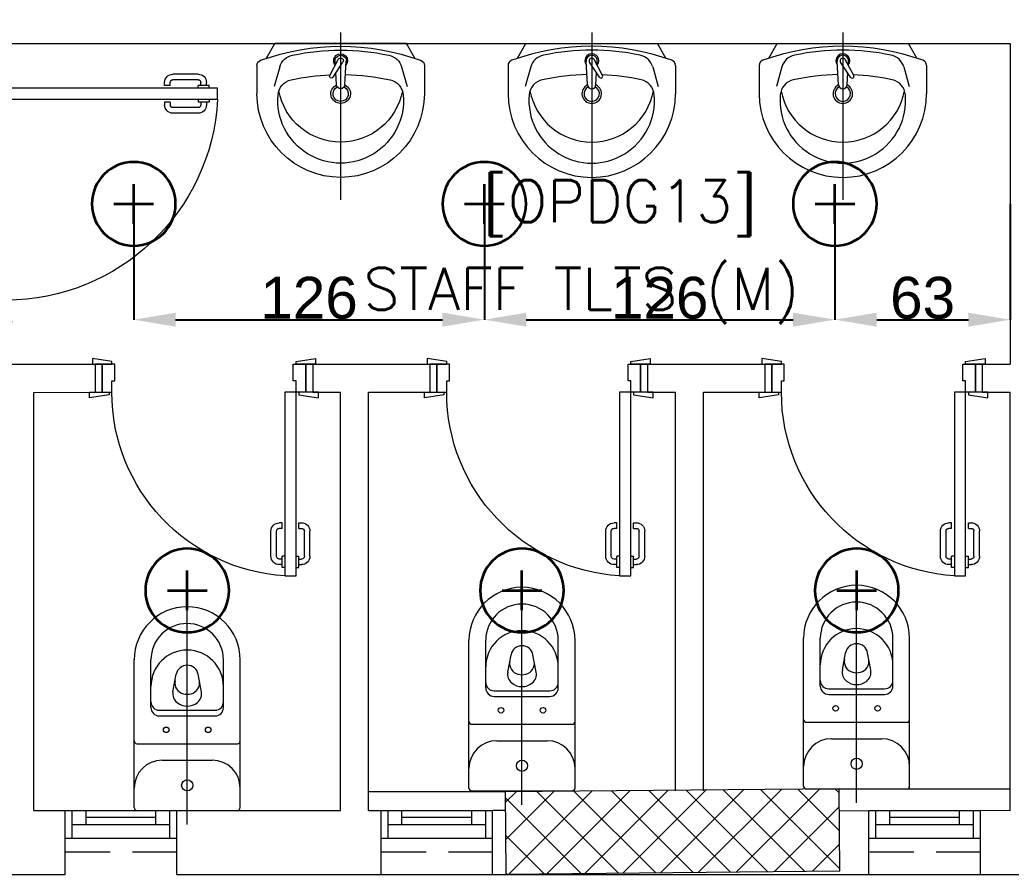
# Model space of a CAD drawing. Header units: inches. Extents: x -12418 to 57169, y -29325 to 19878.
# Drawn here: x 10548 to 14101, y -13100 to -10032 of the extents above; entities that cross this region are included whole.
import ezdxf
from ezdxf.enums import TextEntityAlignment as Align

# ---------------------------------------------------------------- set-up
doc = ezdxf.new("R2010")
doc.units = ezdxf.units.IN
doc.header["$LTSCALE"] = 25
doc.header["$MEASUREMENT"] = 0
doc.header["$PDMODE"] = 3
doc.linetypes.add('00-Ground Floor$0$HIDDEN', pattern=[9.525, 6.35, -3.175])
doc.layers.get('0').update_dxf_attribs({"color": 8})
doc.layers.get('Defpoints').update_dxf_attribs({"color": 8})
for name, color, linetype, lineweight in [('00-Ground Floor$0$72_EGR_BASE_TEXT', 252, 'Continuous', 5), ('00-Ground Floor$0$Aluminum', 251, 'Continuous', 5), ('00-Ground Floor$0$C-HYDR-CTCH', 251, 'Continuous', 5), ('00-Ground Floor$0$Hatch', 254, 'Continuous', 5), ('00-Ground Floor$0$Proj', 251, 'Continuous', 5), ('00-Ground Floor$0$SANIT', 250, 'Continuous', 5), ('00-Ground Floor$0$Walls', 251, 'Continuous', 5), ('00-Ground Floor$0$Wooden Joinery', 251, 'Continuous', 5), ('E-DIM', 6, 'Continuous', 18), ('E-LITE-CIRC-NUMB', 6, 'Continuous', 25), ('E-LITE-CLNG @ 100', 150, 'Continuous', 35), ('E-LITE-CTRL', 6, 'Continuous', 25)]:
    doc.layers.add(name, color=color, linetype=linetype, lineweight=lineweight)
doc.styles.add('00-Ground Floor$0$SIMPLEX', font='SIMPLEX.shx', dxfattribs={"height": 150})
doc.styles.add('DC_Simplex', font='SIMPLEX.shx', dxfattribs={"width": 0.7})
doc.styles.get("Standard").update_dxf_attribs({"font": 'arial.ttf'})
doc.dimstyles.get("Standard").update_dxf_attribs({"dimtxt": 150, "dimasz": 150, "dimexe": 0.18, "dimexo": 0.0625, "dimgap": 1, "dimtad": 1, "dimdec": 0, "dimlfac": 0.1, "dimzin": 0, "dimdsep": 46, "dimtxsty": 'Standard', "dimcen": 0.09, "dimclrd": 256, "dimclrt": 7, "dimadec": 0, "dimazin": 0, "dimtfac": 1, "dimtdec": 0, "dimtofl": 0, "dimtmove": 0, "dimatfit": 3, "dimfxl": 1, "dimtolj": 1, "dimtzin": 0, "dimarcsym": 0})

# ---------------------------------------------------------------- blocks, each defined once
blk = doc.blocks.new('00-Ground Floor$0$A$C72370EFE')
at = {"layer": '00-Ground Floor$0$Wooden Joinery'}
for p, q in [((-0.01, -0.03), (-0.01, -0.07)), ((0, -0.03), (-0.01, -0.03)), ((0.04, -0.03), (0.05, -0.03)), ((0.05, -0.03), (0.05, -0.07)), ((-0.05, -0.07), (-0.05, -0.16)), ((-0.03, -0.07), (-0.03, -0.16)), ((-0.01, -0.04), (-0.02, -0.04)), ((-0.01, -0.06), (-0.02, -0.06)), ((0, -0.07), (-0.01, -0.07)), ((0.04, -0.07), (0.05, -0.07)), ((0.05, -0.04), (0.06, -0.04)), ((0.05, -0.06), (0.06, -0.06)), ((0.07, -0.07), (0.07, -0.16)), ((0.09, -0.07), (0.09, -0.16)), ((-0.01, -0.17), (-0.02, -0.17)), ((-0.01, -0.17), (-0.01, -0.19)), ((0.05, -0.17), (0.06, -0.17)), ((0.05, -0.17), (0.05, -0.19)), ((-0.01, -0.19), (-0.02, -0.19)), ((0.05, -0.19), (0.06, -0.19))]:
    blk.add_line(p, q, dxfattribs=at)
for centre, radius, start, end in [((-0.02, -0.07), 0.03, 90, 180), ((-0.02, -0.07), 0.01, 90, 180), ((0.06, -0.07), 0.03, 0, 90), ((0.06, -0.07), 0.01, 0, 90), ((-0.02, -0.16), 0.03, 180, 270), ((-0.02, -0.16), 0.01, 180, 270), ((0.06, -0.16), 0.01, 270, 0), ((0.06, -0.16), 0.03, 270, 0)]:
    blk.add_arc(centre, radius, start, end, dxfattribs=at)
blk = doc.blocks.new('00-Ground Floor$0$A$C268A7CF0')
at = {"layer": '00-Ground Floor$0$Wooden Joinery'}
for points in [[(80, 758.8), (80, 768.8), (10, 778.8), (10, 758.8)], [(740, 758.8), (740, 768.8), (810, 778.8), (810, 758.8)], [(70, 658.8), (70, 648.8), (0, 638.8), (0, 658.8)], [(120, 658.8), (120, 0), (80, 0), (80, 658.8)], [(750, 658.8), (750, 648.8), (820, 638.8), (820, 658.8)]]:
    blk.add_lwpolyline(points, close=True, dxfattribs=at)
for points in [[(45, 658.8), (45, 758.8), (20, 758.8), (20, 658.8), (45, 658.8)], [(45, 658.8), (80, 658.8), (80, 698.8), (90, 698.8), (90, 758.8), (45, 758.8), (45, 658.8)], [(775, 658.8), (740, 658.8), (740, 698.8), (730, 698.8), (730, 758.8), (775, 758.8), (775, 658.8)], [(775, 658.8), (775, 758.8), (800, 758.8), (800, 658.8), (775, 658.8)]]:
    blk.add_lwpolyline(points, dxfattribs=at)
blk.add_arc((80, 658.8), 660, 273.4748, 0, dxfattribs=at)
at = {"layer": '00-Ground Floor$0$Wooden Joinery', "xscale": 999.9999999998854, "yscale": 999.9999999998854, "zscale": 999.9999999998854, "rotation": 180}
blk.add_blockref('00-Ground Floor$0$A$C72370EFE', (120, 0), dxfattribs=at)
blk = doc.blocks.new('00-Ground Floor$0$A$C5FCA3E6B')
at = {"layer": '00-Ground Floor$0$Wooden Joinery'}
for points in [[(80, 858.9), (80, 868.9), (10, 878.9), (10, 858.9)], [(840, 858.9), (840, 868.9), (910, 878.9), (910, 858.9)], [(70, 758.9), (70, 748.9), (0, 738.9), (0, 758.9)], [(120, 758.9), (120, 0), (80, 0), (80, 758.9)], [(850, 758.9), (850, 748.9), (920, 738.9), (920, 758.9)]]:
    blk.add_lwpolyline(points, close=True, dxfattribs=at)
for points in [[(45, 758.9), (45, 858.9), (20, 858.9), (20, 758.9), (45, 758.9)], [(45, 758.9), (80, 758.9), (80, 798.9), (90, 798.9), (90, 858.9), (45, 858.9), (45, 758.9)], [(875, 758.9), (840, 758.9), (840, 798.9), (830, 798.9), (830, 858.9), (875, 858.9), (875, 758.9)], [(875, 758.9), (875, 858.9), (900, 858.9), (900, 758.9), (875, 758.9)]]:
    blk.add_lwpolyline(points, dxfattribs=at)
blk.add_arc((80, 758.9), 760, 273.0171, 0, dxfattribs=at)
at = {"layer": '00-Ground Floor$0$Wooden Joinery', "xscale": 999.9999999998854, "yscale": 999.9999999998854, "zscale": 999.9999999998854, "rotation": 180}
blk.add_blockref('00-Ground Floor$0$A$C72370EFE', (120, 0), dxfattribs=at)
blk = doc.blocks.new('00-Ground Floor$0$WC manta')
at = {"layer": '00-Ground Floor$0$SANIT'}
for p, q in [((-0.13, 0.18), (-0.13, -0.18)), ((-0.12, 0.19), (0.41, 0.19)), ((0.109, 0.18), (0.109, -0.18)), ((0.239, 0.13), (0.41, 0.13)), ((0.05, 0.09), (0.05, -0.09)), ((0.209, 0.1), (0.209, -0.1)), ((0.229, 0.1), (0.229, -0.1)), ((0.2955, 0.051), (0.3581, 0.0393)), ((-0.18, 0), (0.65, 0)), ((0.2955, -0.051), (0.3581, -0.0393)), ((0.239, -0.13), (0.41, -0.13)), ((-0.12, -0.19), (0.41, -0.19))]:
    blk.add_line(p, q, dxfattribs=at)
for centre, radius in [((0.159, 0.0752), 0.01), ((-0.04, 0), 0.02), ((0.159, -0.0753), 0.01)]:
    blk.add_circle(centre, radius, dxfattribs=at)
for centre, radius, start, end in [((-0.12, 0.18), 0.01, 90, 180), ((-0.05, 0.09), 0.1, 0, 90), ((0.119, 0.18), 0.01, 90, 180), ((0.41, 0), 0.19, 270, 90), ((0.239, 0.1), 0.03, 90, 180), ((0.259, 0.1), 0.03, 90, 180), ((0.3147, 0), 0.13, 270, 90), ((0.41, 0), 0.13, 270, 90), ((0.3029, 0), 0.0588, 141.525, 218.475), ((0.2882, 0.0117), 0.04, 79.4289, 141.525), ((0.3271, 0.0044), 0.04, 79.4289, 166.4176), ((0.3507, 0), 0.04, 280.5711, 79.4289), ((0.3454, 0), 0.0588, 166.4176, 193.5824), ((0.3271, -0.0044), 0.04, 193.5824, 280.5711), ((0.2882, -0.0117), 0.04, 218.475, 280.5711), ((-0.05, -0.09), 0.1, 270, 0), ((0.239, -0.1), 0.03, 180, 270), ((0.259, -0.1), 0.03, 180, 270), ((-0.12, -0.18), 0.01, 180, 270), ((0.119, -0.18), 0.01, 180, 270)]:
    blk.add_arc(centre, radius, start, end, dxfattribs=at)
blk = doc.blocks.new('00-Ground Floor$0$lav-manta 60')
at = {"layer": '00-Ground Floor$0$SANIT'}
for p, q in [((0, 0.04), (0, -0.56)), ((-0.2658, -0.0529), (-0.2358, 0)), ((-0.2358, 0), (0.2358, 0)), ((0.2658, -0.0529), (0.2358, 0)), ((-0.015, -0.1473), (-0.0199, -0.064)), ((0.0274, -0.121), (-0.0078, -0.0673)), ((0.0389, -0.1142), (0.0087, -0.0575)), ((0.0191, -0.077), (0.0199, -0.064)), ((-0.3, -0.0789), (-0.3, -0.18)), ((-0.2185, -0.0841), (-0.2383, -0.1537)), ((0.015, -0.1473), (0.0174, -0.1057)), ((0.2185, -0.0841), (0.2383, -0.1537)), ((0.3, -0.0789), (0.3, -0.18))]:
    blk.add_line(p, q, dxfattribs=at)
for centre, radius, start, end in [((0, -0.8557), 0.8457, 70.1771, 109.8229), ((0, -0.8696), 0.8457, 78.1914, 101.8086), ((-0.28, -0.0789), 0.02, 109.8229, 180), ((-0.1608, -0.1006), 0.06, 101.8086, 164.0794), ((0, -0.0617), 0.025, 320.7474, 220.368), ((0, -0.0617), 0.02, 353.2671, 186.682), ((0, -0.0617), 0.00966, 25.4127, 215.9577), ((0.1608, -0.1006), 0.06, 15.9206, 78.1914), ((0.28, -0.0789), 0.02, 0, 70.1771), ((-0.1645, -0.189), 0.06, 102.0883, 174.8142), ((0, -0.9572), 0.8457, 91.1572, 102.0883), ((0, -0.9572), 0.8457, 88.5486, 88.844), ((0.0332, -0.1176), 0.00666, 210.6852, 30.6852), ((0, -0.9572), 0.8457, 77.9117, 87.4274), ((0.1645, -0.189), 0.06, 5.1858, 77.9117), ((0, -0.1282), 0.2252, 190.6097, 349.3903), ((0, -0.18), 0.035, 115.3106, 64.6894), ((0, -0.18), 0.0275, 117.1496, 62.8504), ((0, -0.1473), 0.015, 180, 0), ((0, -0.18), 0.3, 180, 0), ((0, -0.2039), 0.2252, 174.8142, 5.1858)]:
    blk.add_arc(centre, radius, start, end, dxfattribs=at)
blk = doc.blocks.new('00-Ground Floor')
at = {"layer": '00-Ground Floor$0$Hatch'}
h = blk.add_hatch(dxfattribs=at)
h.set_pattern_fill('ANSI37', color=256, scale=30)
h.set_pattern_definition([(45, (-1981.42, -13099.68), (-67.35192, 67.35192), []), (135, (-1981.42, -13099.68), (-67.35192, -67.35192), [])])
h.paths.add_polyline_path([(48971.2, 8818.2), (48367.3, 8810.1), (48371.2, 8521.7), (48975.1, 8529.8)])
h.paths.add_polyline_path([(41810.5, 8810.5), (41227, 8805), (41207, 8513.7), (41790.5, 8519.1)])
h.paths.add_polyline_path([(27433.5, 8803.1), (26834.4, 8799), (26828.7, 8506), (27427.8, 8510)])
h.paths.add_polyline_path([(34618.7, 8805.3), (34017.5, 8797.8), (34009.3, 8512.1), (34610.5, 8519.6)])
h.paths.add_polyline_path([(20214.3, 8812.4), (19607.8, 8790.5), (19622.4, 8498), (20228.8, 8519.8)])
h.paths.add_polyline_path([(13477.7, 8802), (12255.7, 8825.9), (12249.3, 8529.8), (13471.3, 8505.8)])
h.paths.add_polyline_path([(13491.8, 1601.9), (12276.8, 1586.2), (12263.3, 1293.7), (13478.3, 1309.4)])
h.paths.add_polyline_path([(13465.7, -5591.3), (12262.6, -5607.3), (12256.9, -5900.3), (13460, -5884.3)])
h.paths.add_polyline_path([(13484.2, -12790), (12287.5, -12801.4), (12290.4, -13095.9), (13487, -13084.4)])
h.paths.add_polyline_path([(5849.2, -12787.9), (5245.6, -12791.6), (5256.3, -13077.1), (5859.8, -13073.4)])
h.paths.add_polyline_path([(5833.8, -5589.9), (5236.9, -5588.3), (5236.8, -5889.5), (5833.6, -5891)])
h.paths.add_polyline_path([(5843.6, 1599.7), (5224.3, 1600.9), (5213.7, 1298), (5833, 1296.7)])
h.paths.add_polyline_path([(5820.3, 8779.1), (5219.7, 8793.5), (5216, 8503.9), (5816.7, 8489.4)])
h.paths.add_polyline_path([(-1378.8, 8777.2), (-1981.4, 8799.9), (-1979.5, 8511.6), (-1376.9, 8488.9)])
h.paths.add_polyline_path([(-1371.1, -5601.1), (-1973.1, -5608.1), (-1969.7, -5899.7), (-1367.7, -5892.7)])
h.paths.add_polyline_path([(-1353.5, -12795.7), (-1951.9, -12796.7), (-1947.1, -13097.4), (-1348.7, -13096.4)])
h.paths.add_polyline_path([(20233.2, -12782.5), (19627.5, -12795.4), (19633.2, -13096.6), (20238.9, -13083.7)])
h.paths.add_polyline_path([(20226.6, -5590), (19632.3, -5607.6), (19634.4, -5904.1), (20228.7, -5886.6)])
h.paths.add_polyline_path([(20217.9, 1618), (19619, 1610.4), (19623, 1310.2), (20221.9, 1317.9)])
h.paths.add_polyline_path([(27418.3, 1602.8), (26816.3, 1607.5), (26820.6, 1315.3), (27422.5, 1310.7)])
h.paths.add_polyline_path([(27422, -5579.9), (26818.1, -5597.5), (26831.6, -5897.5), (27431.7, -5876.5)])
h.paths.add_polyline_path([(27438.1, -12795.9), (26834.3, -12789.3), (26831.9, -13075), (27435.7, -13081.6)])
h.paths.add_polyline_path([(34636.6, -12785.4), (34039.3, -12800), (34048.3, -13099.7), (34645.6, -13085.1)])
h.paths.add_polyline_path([(34629.3, -5597.1), (34028, -5595.2), (34029.2, -5892.4), (34630.4, -5894.3)])
h.paths.add_polyline_path([(34592.8, 1606.7), (34012, 1611.4), (34031.7, 1321.6), (34612.5, 1316.9)])
h.paths.add_polyline_path([(41796.2, 1606), (41198.6, 1619.8), (41200.6, 1327.8), (41798.2, 1314.1)])
h.paths.add_polyline_path([(41797.2, -5592.6), (41228.8, -5600.2), (41230.6, -5894.3), (41799, -5886.7)])
h.paths.add_polyline_path([(41834.3, -12789.7), (41229, -12792.4), (41230.4, -13096.9), (41835.6, -13094.3)])
h.paths.add_polyline_path([(49008.5, -12790.2), (48420.5, -12774.1), (48407.3, -13081.4), (48995.3, -13097.4)])
h.paths.add_polyline_path([(48992.7, -5590.8), (48389.5, -5589.7), (48387.5, -5886.2), (48990.7, -5887.3)])
at = {"layer": '00-Ground Floor$0$Aluminum'}
for p, q in [((10710.3, -12867.4, 0), (11110.3, -12867.4, 0)), ((10735.3, -12967.4, 0), (10735.3, -12867.4, 0)), ((10785.3, -12917.4, 0), (10785.3, -12867.4, 0)), ((11035.3, -12892.4, 0), (10785.3, -12892.4, 0)), ((11035.3, -12917.4, 0), (11035.3, -12867.4, 0)), ((11085.3, -12967.4, 0), (11085.3, -12867.4, 0)), ((11842.7, -12867.4, 0), (12242.7, -12867.4, 0)), ((11867.7, -12967.4, 0), (11867.7, -12867.4, 0)), ((11917.7, -12917.4, 0), (11917.7, -12867.4, 0)), ((12167.7, -12892.4, 0), (11917.7, -12892.4, 0)), ((12167.7, -12917.4, 0), (12167.7, -12867.4, 0)), ((12217.7, -12967.4, 0), (12217.7, -12867.4, 0)), ((13591.1, -12867.4), (13991.1, -12867.4)), ((13616.1, -12967.4), (13616.1, -12867.4)), ((13666.1, -12917.4), (13666.1, -12867.4)), ((13916.1, -12892.4), (13666.1, -12892.4)), ((13916.1, -12917.4), (13916.1, -12867.4)), ((13966.1, -12967.4), (13966.1, -12867.4)), ((10735.3, -12917.4, 0), (11085.3, -12917.4, 0)), ((11867.7, -12917.4, 0), (12217.7, -12917.4, 0)), ((13616.1, -12917.4), (13966.1, -12917.4)), ((10710.3, -12967.4, 0), (11110.3, -12967.4, 0)), ((11842.7, -12967.4, 0), (12242.7, -12967.4, 0)), ((13591.1, -12967.4), (13991.1, -12967.4))]:
    blk.add_line(p, q, dxfattribs=at)
at = {"layer": '00-Ground Floor$0$C-HYDR-CTCH', "flags": 128}
blk.add_lwpolyline([(12290.4, -13095.9), (13487, -13084.4), (13484.2, -12790), (12287.5, -12801.4), (12290.4, -13095.9)], dxfattribs=at)
at = {"layer": '00-Ground Floor$0$Proj', "linetype": '00-Ground Floor$0$HIDDEN'}
for p, q in [((11110.3, -13017.4, 0), (10710.3, -13017.4, 0)), ((12242.7, -13017.4, 0), (11842.7, -13017.4, 0)), ((13991.1, -13017.4), (13591.1, -13017.4))]:
    blk.add_line(p, q, dxfattribs=at)
at = {"layer": '00-Ground Floor$0$Walls'}
for p, q in [((10497.9, -10117.4, 0), (14097.9, -10117.4, 0)), ((14097.9, -10117.4, 0), (14097.9, -11267.4, 0)), ((10497.9, -11267.4, 0), (10817.9, -11267.4, 0)), ((10817.9, -11267.4, 0), (10817.9, -11367.4, 0)), ((11597.9, -11267.4, 0), (11597.9, -11367.4, 0)), ((11597.9, -11267.4, 0), (12017.9, -11267.4, 0)), ((12017.9, -11267.4, 0), (12017.9, -11367.4, 0)), ((12797.9, -11267.4, 0), (13217.9, -11267.4, 0)), ((12797.9, -11267.4, 0), (12797.9, -11367.4, 0)), ((13217.9, -11267.4, 0), (13217.9, -11367.4, 0)), ((13997.9, -11267.4, 0), (14097.9, -11267.4, 0)), ((10597.9, -11368.4, 0), (10817.9, -11367.4, 0)), ((10597.9, -12868.2, 0), (10597.9, -11368.4, 0)), ((11597.9, -11367.4, 0), (11697.9, -11367.4, 0)), ((11697.9, -12867.4, 0), (11697.9, -11367.4, 0)), ((11797.9, -12867.4, 0), (11797.9, -11367.4, 0)), ((11797.9, -11367.4, 0), (12017.9, -11367.4, 0)), ((12797.9, -11367.4, 0), (12897.9, -11367.4, 0)), ((12897.9, -12797.4, 0), (12897.9, -11367.4, 0)), ((12997.9, -12797.4, 0), (12997.9, -11367.4, 0)), ((12997.9, -11367.4, 0), (13217.9, -11367.4, 0)), ((13997.9, -11367.4, 0), (14097.9, -11367.4, 0)), ((14097.9, -12867.4, 0), (14097.9, -11367.4, 0)), ((13484.2, -12790), (14097.9, -12790, 0)), ((12287.5, -12801.4), (11797.9, -12801.4, 0)), ((10597.9, -12868.2, 0), (10710.3, -12867.4, 0)), ((10710.3, -13097.4, 0), (10710.3, -12867.4, 0)), ((11110.3, -12867.4, 0), (11697.9, -12867.4, 0)), ((11110.3, -13097.4, 0), (11110.3, -12867.4, 0)), ((11797.9, -12867.4, 0), (11842.7, -12867.4, 0)), ((11842.7, -13097.4, 0), (11842.7, -12867.4, 0)), ((12242.7, -13097.4, 0), (12242.7, -12867.4, 0)), ((12288.2, -12867.4), (12242.7, -12867.4, 0)), ((13485, -12868.4), (13591.1, -12867.4)), ((13591.1, -13097.4), (13591.1, -12867.4)), ((13991.1, -13097.4), (13991.1, -12867.4)), ((14097.2, -12868.4), (13991.1, -12867.4)), ((9977.9, -13097.4, 0), (10710.3, -13097.4, 0)), ((11110.3, -13097.4, 0), (11977.9, -13097.4, 0)), ((11977.9, -13097.4, 0), (14477.9, -13097.4, 0))]:
    blk.add_line(p, q, dxfattribs=at)
at = {"layer": '00-Ground Floor$0$Walls', "color": 1}
blk.add_lwpolyline([(12290.4, -13095.9), (13487, -13084.4), (13484.2, -12790), (12287.5, -12801.4)], close=True, dxfattribs=at)
at = {"layer": '00-Ground Floor$0$SANIT', "yscale": 1000.000000000223, "zscale": 1000.000000000223}
for p, xscale in [((11697.9, -10117.4, 0), -1000.000000000223), ((12597.9, -10117.4, 0), 1000.000000000223), ((13497.9, -10117.4, 0), 1000.000000000223)]:
    blk.add_blockref('00-Ground Floor$0$lav-manta 60', p, dxfattribs=dict(at, xscale=xscale))
at = {"layer": '00-Ground Floor$0$SANIT', "xscale": 999.9999999999995, "yscale": 999.9999999999995, "zscale": 999.9999999999995, "rotation": 90.00000000000001}
for p in [(13547.2, -12660.3), (12347.9, -12667.4, 0), (11147.9, -12737.4, 0)]:
    blk.add_blockref('00-Ground Floor$0$WC manta', p, dxfattribs=at)
at = {"layer": '00-Ground Floor$0$Wooden Joinery', "xscale": -1, "rotation": 90}
blk.add_blockref('00-Ground Floor$0$A$C5FCA3E6B', (11256.9, -10197.4, 0), dxfattribs=at)
at = {"layer": '00-Ground Floor$0$Wooden Joinery', "xscale": -1}
for p in [(11617.9, -12026.2, 0), (12817.9, -12026.2, 0), (14017.9, -12026.2, 0)]:
    blk.add_blockref('00-Ground Floor$0$A$C268A7CF0', p, dxfattribs=at)
at = {"layer": '00-Ground Floor$0$72_EGR_BASE_TEXT', "char_height": 150, "attachment_point": 2, "style": '00-Ground Floor$0$SIMPLEX'}
for s, insert in [('[OPDG13]', (12699.2, -10607.9, 0)), ('STAFF TLTS (M)', (12561.2, -10922.3))]:
    blk.add_mtext(s, dxfattribs=dict(at, insert=insert))
blk = doc.blocks.new('DC_LT-CL-Point')
for p, q in [((0, -0.711), (0, 0.711)), ((0.711, 0), (-0.711, 0))]:
    blk.add_line(p, q)
blk.add_circle((0, 0), 1.5)
at = {"layer": 'E-LITE-CIRC-NUMB', "style": 'DC_Simplex', "width": 0.7, "flags": 8}
blk.add_attdef('CIRCUIT', text='', height=2, rotation=360, dxfattribs=at).set_placement((-3.364, 1.5), align=Align.RIGHT)
at = {"layer": 'E-LITE-CTRL', "style": 'DC_Simplex', "width": 0.7, "flags": 8}
blk.add_attdef('CONTROL', (3.364, -3.498), '', height=2, rotation=360, dxfattribs=at)
blk = doc.blocks.new('*D313')
at = {"layer": 'Defpoints', "color": 0, "transparency": 16777216}
for p in [(10956.3, -10692.4, 0), (12212.9, -10692.4, 0), (12212.9, -11107.7)]:
    blk.add_point(p, dxfattribs=at)
at = {"layer": 'E-DIM', "color": 0, "lineweight": -2, "transparency": 16777216}
for p, q in [((10956.3, -10692.5), (10956.3, -11107.9)), ((12212.9, -10692.5), (12212.9, -11107.9))]:
    blk.add_line(p, q, dxfattribs=at)
at = {"layer": 'E-DIM', "lineweight": -2, "transparency": 16777216}
blk.add_line((11106.3, -11107.7), (12062.9, -11107.7), dxfattribs=at)
at = {"layer": 'E-DIM', "transparency": 16777216}
for points in [[(11106.3, -11082.7), (11106.3, -11132.7), (10956.3, -11107.7)], [(12062.9, -11082.7), (12062.9, -11132.7), (12212.9, -11107.7)]]:
    blk.add_solid(points, dxfattribs=at)
at = {"layer": 'E-DIM', "color": 7, "transparency": 16777216, "insert": (11584.6, -11030.1), "char_height": 150, "attachment_point": 5}
blk.add_mtext('\\A1;126', dxfattribs=at)
blk = doc.blocks.new('*D314')
at = {"layer": 'Defpoints', "color": 0, "transparency": 16777216}
for p in [(12212.9, -10692.4, 0), (13469.6, -10692.4, 0), (13469.6, -11107.7)]:
    blk.add_point(p, dxfattribs=at)
at = {"layer": 'E-DIM', "color": 0, "lineweight": -2, "transparency": 16777216}
for p, q in [((12212.9, -10692.5), (12212.9, -11107.9)), ((13469.6, -10692.5), (13469.6, -11107.9))]:
    blk.add_line(p, q, dxfattribs=at)
at = {"layer": 'E-DIM', "lineweight": -2, "transparency": 16777216}
blk.add_line((12362.9, -11107.7), (13319.6, -11107.7), dxfattribs=at)
at = {"layer": 'E-DIM', "transparency": 16777216}
for points in [[(12362.9, -11082.7), (12362.9, -11132.7), (12212.9, -11107.7)], [(13319.6, -11082.7), (13319.6, -11132.7), (13469.6, -11107.7)]]:
    blk.add_solid(points, dxfattribs=at)
at = {"layer": 'E-DIM', "color": 7, "transparency": 16777216, "insert": (12841.3, -11030.1), "char_height": 150, "attachment_point": 5}
blk.add_mtext('\\A1;126', dxfattribs=at)
blk = doc.blocks.new('*D388')
at = {"layer": 'Defpoints', "color": 0, "transparency": 16777216}
for p in [(13469.6, -10692.4, 0), (14097.9, -10692.4, 0), (14097.9, -11107.7)]:
    blk.add_point(p, dxfattribs=at)
at = {"layer": 'E-DIM', "color": 0, "lineweight": -2, "transparency": 16777216}
for p, q in [((13469.6, -10692.5), (13469.6, -11107.9)), ((14097.9, -10692.5), (14097.9, -11107.9))]:
    blk.add_line(p, q, dxfattribs=at)
at = {"layer": 'E-DIM', "lineweight": -2, "transparency": 16777216}
blk.add_line((13619.6, -11107.7), (13947.9, -11107.7), dxfattribs=at)
at = {"layer": 'E-DIM', "transparency": 16777216}
for points in [[(13619.6, -11082.7), (13619.6, -11132.7), (13469.6, -11107.7)], [(13947.9, -11082.7), (13947.9, -11132.7), (14097.9, -11107.7)]]:
    blk.add_solid(points, dxfattribs=at)
at = {"layer": 'E-DIM', "color": 7, "transparency": 16777216, "insert": (13783.8, -11030.1), "char_height": 150, "attachment_point": 5}
blk.add_mtext('\\A1;63', dxfattribs=at)

msp = doc.modelspace()

# ---------------------------------------------------------------- block references
msp.add_blockref('00-Ground Floor', (0, 0))
at = {"layer": 'E-LITE-CLNG @ 100', "xscale": -99.99999999999999, "yscale": 99.99999999999999, "zscale": 99.99999999999999}
for p in [(10956.3, -10692.4, 0), (12212.9, -10692.4, 0), (13469.6, -10692.4, 0), (11147.9, -12078.7, 0), (12347.9, -12078.7, 0), (13547.9, -12078.7, 0)]:
    msp.add_blockref('DC_LT-CL-Point', p, dxfattribs=at)

# ---------------------------------------------------------------- dimensions: what is measured, and where the dimension line sits
at = {"layer": 'E-DIM'}
for base, p1, p2, picture, middle in [((12212.9, -11107.7), (10956.3, -10692.4, 0), (12212.9, -10692.4, 0), '*D313', (11584.6, -11030.1)), ((13469.6, -11107.7), (12212.9, -10692.4, 0), (13469.6, -10692.4, 0), '*D314', (12841.3, -11030.1)), ((14097.9, -11107.7), (13469.6, -10692.4, 0), (14097.9, -10692.4, 0), '*D388', (13783.8, -11030.1))]:
    dim = msp.add_linear_dim(base=base, p1=p1, p2=p2, dimstyle='Standard', dxfattribs=at)
    dim.commit()
    dim.dimension.update_dxf_attribs({"geometry": picture, "text_midpoint": middle})

doc.saveas('drawing.dxf')
